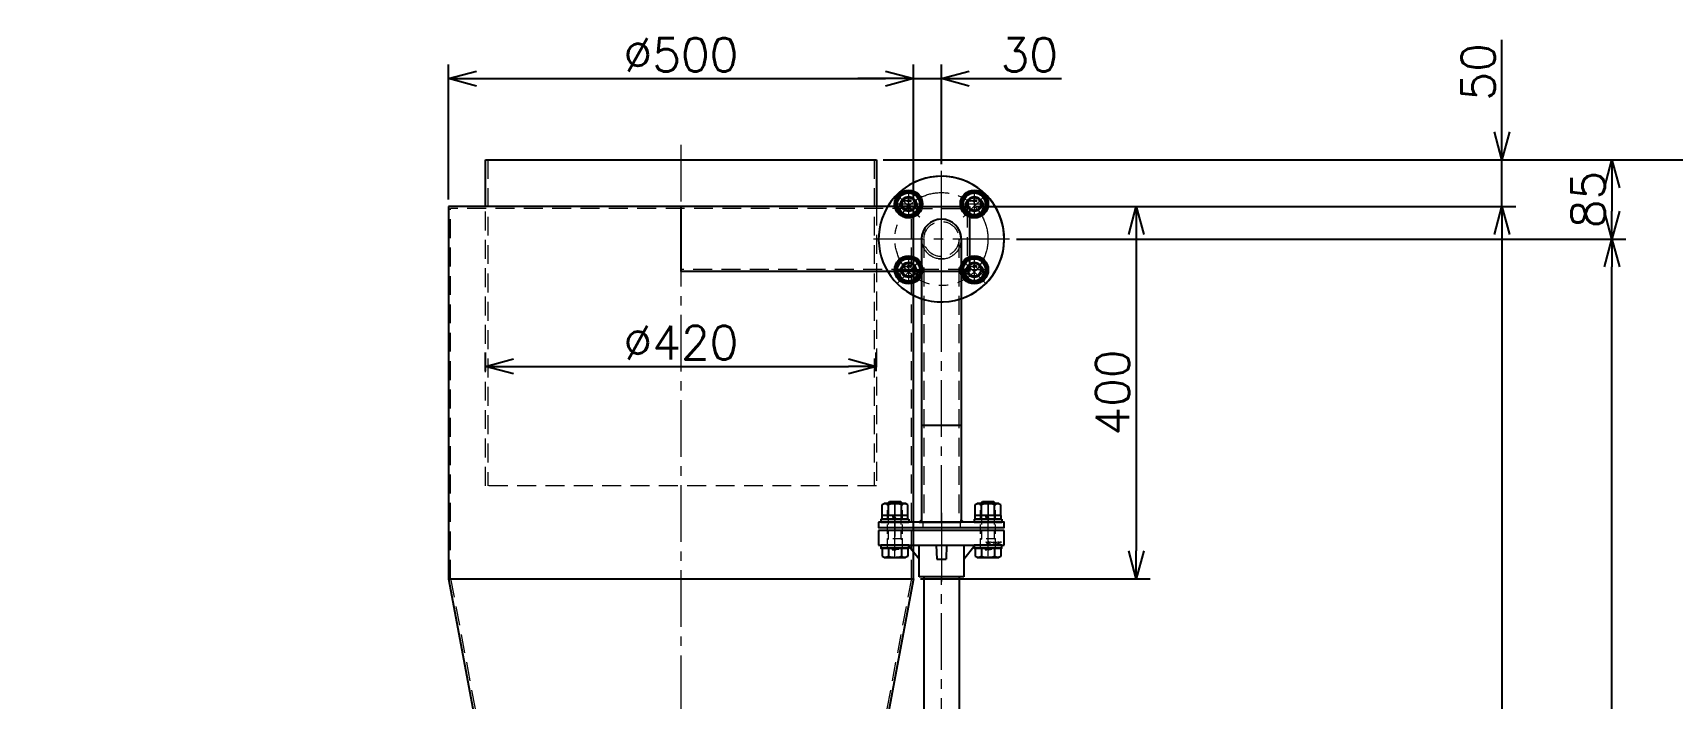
# Model space of a CAD drawing. Header units: millimetres. Extents: x 0 to 49006, y -7876 to 6995.
# Drawn here: x 31043 to 32805, y 4488 to 5203 of the extents above; entities that cross this region are included whole.
import ezdxf
from ezdxf import colors
from ezdxf.entities.mleader import LeaderData, LeaderLine
from ezdxf.enums import TextEntityAlignment as Align
from ezdxf.math import Vec2, Vec3

# ---------------------------------------------------------------- set-up
doc = ezdxf.new("R2010")
doc.units = ezdxf.units.MM
doc.header["$LTSCALE"] = 3.2
doc.header["$PDMODE"] = 99
doc.header["$PDSIZE"] = 1
for name, pattern in [('CENTER2', [28.575, 19.05, -3.175, 3.175, -3.175]), ('HIDDEN', [9.525, 6.35, -3.175]), ('HIDDEN2', [4.7625, 3.175, -1.5875])]:
    doc.linetypes.add(name, pattern=pattern)
for name, color, linetype, lineweight in [('01_外形線', 7, 'Continuous', 25), ('02_細線', 5, 'Continuous', 13), ('03_かくれ線', 6, 'HIDDEN2', 13), ('04_HIDDEN', 2, 'HIDDEN', 13), ('04_中心線', 1, 'CENTER2', 9), ('05_CENTER', 4, 'CENTER2', 13), ('08_DIM', 3, 'Continuous', 13)]:
    doc.layers.add(name, color=color, linetype=linetype, lineweight=lineweight)
doc.layers.add('10_DRAFT', color=8, linetype='Continuous', lineweight=0, plot=False)
doc.styles.add('KSS_TXT', font='txt.shx', dxfattribs={"bigfont": 'extfont2.shx'})
doc.styles.add('KSS_TXT_L', font='txt.shx', dxfattribs={"height": 36, "bigfont": 'extfont2.shx'})
doc.styles.get("Standard").update_dxf_attribs({"font": 'txt.shx', "bigfont": 'extfont2.shx'})
doc.styles.add('寸法用', font='simplex.shx', dxfattribs={"width": 0.8, "bigfont": '@extfont2.shx'})
doc.dimstyles.new('KSS_DIM', dxfattribs={"dimscale": 12, "dimtxt": 3, "dimasz": 2.5, "dimexe": 1.25, "dimexo": 0.625, "dimtad": 1, "dimdsep": 46, "dimtxsty": 'KSS_TXT', "dimblk": 'OPEN30', "dimcen": 0, "dimazin": 2, "dimtfac": 0.75, "dimtmove": 0, "dimatfit": 3, "dimldrblk": 'OPEN30', "dimfxl": 1.25, "dimtolj": 1, "dimarcsym": 0})

# ---------------------------------------------------------------- blocks, each defined once
blk = doc.blocks.new('_Open30')
at = {"color": 0, "linetype": 'ByBlock', "lineweight": -2}
for p, q in [((-1, 0.268), (0, 0)), ((0, 0), (-1, -0.268)), ((0, 0), (-1, 0))]:
    blk.add_line(p, q, dxfattribs=at)
blk = doc.blocks.new('*D1966')
at = {"layer": '08_DIM', "color": 0, "lineweight": -2, "transparency": 16777216}
for p, q in [((32100.4, 4981.5), (32755.5, 4981.5)), ((32740.5, 502.5), (32740.5, 4951.5)), ((32748, 472.5), (32725.5, 472.5))]:
    blk.add_line(p, q, dxfattribs=at)
at = {"layer": 'Defpoints', "color": 0, "transparency": 16777216}
for p in [(32092.9, 4981.5), (32740.5, 4981.5), (32755.5, 472.5)]:
    blk.add_point(p, dxfattribs=at)
at = {"layer": '08_DIM', "color": 0, "lineweight": -2, "transparency": 16777216, "xscale": 30, "yscale": 30, "zscale": 30}
for p, rotation in [((32740.5, 4981.5), 90), ((32740.5, 472.5), 270)]:
    blk.add_blockref('_Open30', p, dxfattribs=dict(at, rotation=rotation))
at = {"layer": '08_DIM', "color": 0, "transparency": 16777216, "insert": (32715, 2727), "char_height": 36, "attachment_point": 5, "rotation": 90, "style": 'KSS_TXT'}
blk.add_mtext('\\A1;4509', dxfattribs=at)
blk = doc.blocks.new('A$C3E2B3201_1_1')
at = {"color": 0}
for p, q in [((-210, 1200), (-210, 1250)), ((-210, 1250), (210, 1250)), ((210, 1250), (210, 1200)), ((250, 1200), (-250, 1200)), ((-250, 1200), (-250, 800)), ((0, 1200), (0, 1130)), ((250, 1200), (310, 1200)), ((250, 800), (250, 1200)), ((310, 1200), (310, 1130)), ((310, 1130), (0, 1130)), ((-250, 800), (250, 800)), ((-250, 800), (-100, 6)), ((250, 800), (100, 6))]:
    blk.add_line(p, q, dxfattribs=at)
blk.add_lwpolyline([(150, 0), (-150, 0), (-150, 6), (150, 6)], close=True, dxfattribs=at)
for centre in [(315.4, 1200.4), (315.4, 1129.6)]:
    blk.add_circle(centre, 9.5, dxfattribs=at)
for centre, radius, start, end in [((280, 1165), 67.5, 243.6122, 148.7671), ((244.6, 1200.4), 9.5, 357.8564, 182.1436), ((244.6, 1129.6), 9.5, 304.3134, 2.1436)]:
    blk.add_arc(centre, radius, start, end, dxfattribs=at)
at = {"layer": '04_HIDDEN'}
for p, q in [((-207.7, 1250), (-207.7, 900)), ((207.7, 1250), (207.7, 900)), ((-210, 900), (-210, 1200)), ((210, 1200), (210, 900)), ((247.7, 1197.7), (-247.7, 1197.7)), ((-247.7, 800.2), (-247.7, 1197.7)), ((247.7, 800.2), (247.7, 1197.7)), ((250, 1197.7), (307.7, 1197.7)), ((307.7, 1197.7), (307.7, 1132.3)), ((307.7, 1132.3), (0, 1132.3)), ((240, 1130), (240, 1132.3)), ((250, 1130), (240, 1130)), ((210, 900), (-210, 900)), ((-247.7, 800.2), (-97.7, 6.4)), ((247.7, 800.2), (97.7, 6.4)), ((-100, 6), (-97.7, 6.4)), ((-100, 0), (-100, 6)), ((100, 6), (97.7, 6.4)), ((100, 0), (100, 6))]:
    blk.add_line(p, q, dxfattribs=at)
for radius in [21.4, 18.9]:
    blk.add_circle((280, 1165), radius, dxfattribs=at)
for centre, radius, start, end in [((280, 1165), 67.5, 148.7671, 243.6122), ((244.6, 1200.4), 9.5, 182.1436, 357.8564), ((244.6, 1129.6), 9.5, 2.1436, 304.3134)]:
    blk.add_arc(centre, radius, start, end, dxfattribs=at)
at = {"layer": '05_CENTER'}
for p, q in [((0, 1266.4), (0, -10.4)), ((280, 1091.9), (280, 1238.1)), ((256.6, 1188.4), (232.7, 1212.3)), ((303.4, 1188.4), (327.3, 1212.3)), ((353.1, 1165), (206.9, 1165)), ((256.6, 1141.6), (232.7, 1117.7)), ((303.4, 1141.6), (327.3, 1117.7)), ((-130, -7.8), (-130, 13.6)), ((130, -7.8), (130, 13.6))]:
    blk.add_line(p, q, dxfattribs=at)
blk.add_circle((280, 1165), 50, dxfattribs=at)
blk = doc.blocks.new('A$C1A3C2C0C_1_1_2_1')
at = {"color": 0}
for p, q in [((-11, 1.5), (11, 1.5)), ((-11, 1.5), (-11, 0)), ((-9.8, 11), (9.8, 11)), ((-9.8, 4), (-9.8, 11)), ((9.8, 4), (-9.8, 4)), ((-9.3, 4), (-9.3, 1.5)), ((-4.9, 4), (-4.9, 11)), ((0, 1.5), (-2.5, 4)), ((0, 4), (2.5, 1.5)), ((4.9, 4), (4.9, 11)), ((9.2, 1.5), (9.2, 4)), ((9.8, 4), (9.8, 11)), ((11, 0), (11, 1.5)), ((-11, 0), (11, 0))]:
    blk.add_line(p, q, dxfattribs=at)
at = {"color": 0, "linetype": 'CENTER2'}
blk.add_line((0, -34), (0, 14), dxfattribs=at)
at = {"color": 0, "linetype": 'HIDDEN'}
for p, q in [((-5, -31), (-5, 0)), ((-4.2, -31), (-4.2, 0)), ((4.2, -31), (4.2, 0)), ((5, -31), (5, 0)), ((-5, -31), (5, -31))]:
    blk.add_line(p, q, dxfattribs=at)
at = {"layer": '10_DRAFT', "style": 'KSS_TXT_L'}
blk.add_text('BT-M10x35L,SW,PW', height=0.3, dxfattribs=at).set_placement((5.1, 10.7))
blk = doc.blocks.new('A$C21D00FB0_1_1')
at = {"color": 3}
blk.add_lwpolyline([(-150, 3), (150, 3), (150, 0), (-150, 0)], close=True, dxfattribs=at)
at = {"layer": '05_CENTER'}
for p, q in [((-130, -4.8), (-130, 16.6)), ((130, -4.8), (130, 16.6))]:
    blk.add_line(p, q, dxfattribs=at)
for name, p in [('A$C3E2B3201_1_1', (0, 3)), ('A$C1A3C2C0C_1_1_2_1', (-130, 9)), ('A$C1A3C2C0C_1_1_2_1', (130, 9))]:
    blk.add_blockref(name, p)
blk = doc.blocks.new('*D2017')
at = {"layer": '08_DIM', "color": 0, "lineweight": -2, "transparency": 16777216}
for p, q in [((31957.2, 5066.5), (32874.8, 5066.5)), ((32859.8, 502.5), (32859.8, 5036.5)), ((32867.3, 472.5), (32844.8, 472.5))]:
    blk.add_line(p, q, dxfattribs=at)
at = {"layer": 'Defpoints', "color": 0, "transparency": 16777216}
for p in [(31949.7, 5066.5), (32859.8, 5066.5), (32874.8, 472.5)]:
    blk.add_point(p, dxfattribs=at)
at = {"layer": '08_DIM', "color": 0, "lineweight": -2, "transparency": 16777216, "xscale": 30, "yscale": 30, "zscale": 30}
for p, rotation in [((32859.8, 5066.5), 90), ((32859.8, 472.5), 270)]:
    blk.add_blockref('_Open30', p, dxfattribs=dict(at, rotation=rotation))
at = {"layer": '08_DIM', "color": 0, "transparency": 16777216, "insert": (32834.3, 2769.5), "char_height": 36, "attachment_point": 5, "rotation": 90, "style": 'KSS_TXT'}
blk.add_mtext('\\A1;4594', dxfattribs=at)
blk = doc.blocks.new('*D2018')
at = {"layer": '08_DIM', "color": 0, "lineweight": -2, "transparency": 16777216}
for p, q in [((31957.2, 5066.5), (32755.5, 5066.5)), ((32740.5, 5036.5), (32740.5, 5011.5)), ((32100.4, 4981.5), (32755.5, 4981.5))]:
    blk.add_line(p, q, dxfattribs=at)
at = {"layer": 'Defpoints', "color": 0, "transparency": 16777216}
for p in [(31949.7, 5066.5), (32092.9, 4981.5), (32740.5, 4981.5)]:
    blk.add_point(p, dxfattribs=at)
at = {"layer": '08_DIM', "color": 0, "lineweight": -2, "transparency": 16777216, "xscale": 30, "yscale": 30, "zscale": 30}
for p, rotation in [((32740.5, 5066.5), 90), ((32740.5, 4981.5), 270)]:
    blk.add_blockref('_Open30', p, dxfattribs=dict(at, rotation=rotation))
at = {"layer": '08_DIM', "color": 0, "transparency": 16777216, "insert": (32715, 5024), "char_height": 36, "attachment_point": 5, "rotation": 90, "style": 'KSS_TXT'}
blk.add_mtext('\\A1;85', dxfattribs=at)
blk = doc.blocks.new('*D2020')
at = {"layer": '08_DIM', "color": 0, "lineweight": -2, "transparency": 16777216}
for p, q in [((31489.7, 5024), (31489.7, 5168.9)), ((31989.7, 5024), (31989.7, 5168.9)), ((31519.7, 5153.9), (31959.7, 5153.9))]:
    blk.add_line(p, q, dxfattribs=at)
at = {"layer": 'Defpoints', "color": 0, "transparency": 16777216}
for p in [(31989.7, 5153.9), (31489.7, 5016.5), (31989.7, 5016.5)]:
    blk.add_point(p, dxfattribs=at)
at = {"layer": '08_DIM', "color": 0, "lineweight": -2, "transparency": 16777216, "xscale": 30, "yscale": 30, "zscale": 30, "rotation": 180}
blk.add_blockref('_Open30', (31489.7, 5153.9), dxfattribs=at)
at = {"layer": '08_DIM', "color": 0, "lineweight": -2, "transparency": 16777216, "xscale": 30, "yscale": 30, "zscale": 30}
blk.add_blockref('_Open30', (31989.7, 5153.9), dxfattribs=at)
at = {"layer": '08_DIM', "color": 0, "transparency": 16777216, "insert": (31739.7, 5179.4), "char_height": 36, "attachment_point": 5, "style": 'KSS_TXT'}
blk.add_mtext('\\A1;%%C500', dxfattribs=at)
blk = doc.blocks.new('*D2021')
at = {"layer": '08_DIM', "color": 0, "lineweight": -2, "transparency": 16777216}
for p, q in [((32057.2, 5016.5), (32637.3, 5016.5)), ((32622.3, 4986.5), (32622.3, 3843.5)), ((31897.2, 3813.5), (32637.3, 3813.5))]:
    blk.add_line(p, q, dxfattribs=at)
at = {"layer": 'Defpoints', "color": 0, "transparency": 16777216}
for p in [(32049.7, 5016.5), (31889.7, 3813.5), (32622.3, 3813.5)]:
    blk.add_point(p, dxfattribs=at)
at = {"layer": '08_DIM', "color": 0, "lineweight": -2, "transparency": 16777216, "xscale": 30, "yscale": 30, "zscale": 30}
for p, rotation in [((32622.3, 5016.5), 90), ((32622.3, 3813.5), 270)]:
    blk.add_blockref('_Open30', p, dxfattribs=dict(at, rotation=rotation))
at = {"layer": '08_DIM', "color": 0, "transparency": 16777216, "insert": (32596.8, 4415), "char_height": 36, "attachment_point": 5, "rotation": 90, "style": 'KSS_TXT'}
blk.add_mtext('\\A1;1203', dxfattribs=at)
blk = doc.blocks.new('*D2022')
at = {"layer": '08_DIM', "color": 0, "lineweight": -2, "transparency": 16777216}
for p, q in [((31989.7, 5024), (31989.7, 5168.9)), ((32019.7, 5062.1), (32019.7, 5168.9)), ((31959.7, 5153.9), (31929.7, 5153.9)), ((31989.7, 5153.9), (32019.7, 5153.9)), ((32049.7, 5153.9), (32148.7, 5153.9))]:
    blk.add_line(p, q, dxfattribs=at)
at = {"layer": 'Defpoints', "color": 0, "transparency": 16777216}
for p in [(32019.7, 5153.9), (32019.7, 5054.6), (31989.7, 5016.5)]:
    blk.add_point(p, dxfattribs=at)
at = {"layer": '08_DIM', "color": 0, "lineweight": -2, "transparency": 16777216, "xscale": 30, "yscale": 30, "zscale": 30}
blk.add_blockref('_Open30', (31989.7, 5153.9), dxfattribs=at)
at = {"layer": '08_DIM', "color": 0, "lineweight": -2, "transparency": 16777216, "xscale": 30, "yscale": 30, "zscale": 30, "rotation": 180}
blk.add_blockref('_Open30', (32019.7, 5153.9), dxfattribs=at)
at = {"layer": '08_DIM', "color": 0, "transparency": 16777216, "insert": (32114.2, 5179.4), "char_height": 36, "attachment_point": 5, "style": 'KSS_TXT'}
blk.add_mtext('\\A1;30', dxfattribs=at)
blk = doc.blocks.new('*D2023')
at = {"layer": '08_DIM', "color": 0, "lineweight": -2, "transparency": 16777216}
for p, q in [((32622.3, 5096.5), (32622.3, 5195.5)), ((31957.2, 5066.5), (32637.3, 5066.5)), ((32622.3, 5016.5), (32622.3, 5066.5)), ((32057.2, 5016.5), (32637.3, 5016.5)), ((32622.3, 4986.5), (32622.3, 4956.5))]:
    blk.add_line(p, q, dxfattribs=at)
at = {"layer": 'Defpoints', "color": 0, "transparency": 16777216}
for p in [(31949.7, 5066.5), (32622.3, 5066.5), (32049.7, 5016.5)]:
    blk.add_point(p, dxfattribs=at)
at = {"layer": '08_DIM', "color": 0, "lineweight": -2, "transparency": 16777216, "xscale": 30, "yscale": 30, "zscale": 30}
for p, rotation in [((32622.3, 5066.5), 270), ((32622.3, 5016.5), 90)]:
    blk.add_blockref('_Open30', p, dxfattribs=dict(at, rotation=rotation))
at = {"layer": '08_DIM', "color": 0, "transparency": 16777216, "insert": (32596.8, 5161), "char_height": 36, "attachment_point": 5, "rotation": 90, "style": 'KSS_TXT'}
blk.add_mtext('\\A1;50', dxfattribs=at)
blk = doc.blocks.new('*D2024')
at = {"layer": '08_DIM', "color": 0, "lineweight": -2, "transparency": 16777216}
for p, q in [((32057.2, 5016.5), (32244.2, 5016.5)), ((32229.2, 4986.5), (32229.2, 4646.5)), ((31997.2, 4616.5), (32244.2, 4616.5))]:
    blk.add_line(p, q, dxfattribs=at)
at = {"layer": 'Defpoints', "color": 0, "transparency": 16777216}
for p in [(32049.7, 5016.5), (31989.7, 4616.5), (32229.2, 4616.5)]:
    blk.add_point(p, dxfattribs=at)
at = {"layer": '08_DIM', "color": 0, "lineweight": -2, "transparency": 16777216, "xscale": 30, "yscale": 30, "zscale": 30}
for p, rotation in [((32229.2, 5016.5), 90), ((32229.2, 4616.5), 270)]:
    blk.add_blockref('_Open30', p, dxfattribs=dict(at, rotation=rotation))
at = {"layer": '08_DIM', "color": 0, "transparency": 16777216, "insert": (32203.7, 4816.5), "char_height": 36, "attachment_point": 5, "rotation": 90, "style": 'KSS_TXT'}
blk.add_mtext('\\A1;400', dxfattribs=at)
blk = doc.blocks.new('*D2025')
at = {"layer": '08_DIM', "color": 0, "lineweight": -2, "transparency": 16777216}
for p, q in [((31529.7, 4839.7), (31529.7, 4859.7)), ((31949.7, 4839.7), (31949.7, 4859.7)), ((31559.7, 4844.7), (31919.7, 4844.7))]:
    blk.add_line(p, q, dxfattribs=at)
at = {"layer": 'Defpoints', "color": 0, "transparency": 16777216}
for p in [(31529.7, 4832.2), (31949.7, 4844.7), (31949.7, 4832.2)]:
    blk.add_point(p, dxfattribs=at)
at = {"layer": '08_DIM', "color": 0, "lineweight": -2, "transparency": 16777216, "xscale": 30, "yscale": 30, "zscale": 30, "rotation": 180}
blk.add_blockref('_Open30', (31529.7, 4844.7), dxfattribs=at)
at = {"layer": '08_DIM', "color": 0, "lineweight": -2, "transparency": 16777216, "xscale": 30, "yscale": 30, "zscale": 30}
blk.add_blockref('_Open30', (31949.7, 4844.7), dxfattribs=at)
at = {"layer": '08_DIM', "color": 0, "transparency": 16777216, "insert": (31739.7, 4870.2), "char_height": 36, "attachment_point": 5, "style": 'KSS_TXT'}
blk.add_mtext('\\A1;%%C420', dxfattribs=at)
blk = doc.blocks.new('AM_BALLOON1')
at = {"transparency": 16777216}
blk.add_circle((0, 0), 5, dxfattribs=at)
blk.add_attdef('B_NUMBER', text='', height=3, dxfattribs=at).set_placement((0, 0), align=Align.MIDDLE_CENTER)
blk = doc.blocks.new('_OPEN')
at = {"color": 0, "linetype": 'ByBlock'}
for p, q in [((-1, 0.167), (0, 0)), ((0, 0), (-1, -0.167)), ((0, 0), (-1, 0))]:
    blk.add_line(p, q, dxfattribs=at)

msp = doc.modelspace()

# ---------------------------------------------------------------- linework, layer by layer
at = {"color": 0}
for p, q in [((31998.372, 4981.453), (31998.372, 4677.453)), ((32041.072, 4981.453), (32041.072, 4677.453))]:
    msp.add_line(p, q, dxfattribs=at)
for p, q in [((31998.372, 4781.453), (32041.072, 4781.453)), ((31998.372, 4677.453), (32041.072, 4677.453))]:
    msp.add_line(p, q)
msp.add_lwpolyline([(31952.222, 4677.453), (31952.222, 4671.453), (32087.222, 4671.453), (32087.222, 4677.453)], close=True, dxfattribs=at)
at = {"color": 3}
for points in [[(31998.372, 4677.453), (31998.386, 4679.952), (31998.386, 4679.952), (31995.872, 4677.453)], [(32041.072, 4677.453), (32041.09, 4679.953), (32041.09, 4679.953), (32043.572, 4677.453)]]:
    msp.add_lwpolyline(points, close=True, dxfattribs=at)
for points in [[(31984.722, 4652.453), (31954.722, 4652.453), (31954.722, 4649.453), (31984.722, 4649.453)], [(32084.781, 4652.453), (32054.781, 4652.453), (32054.781, 4649.453), (32084.781, 4649.453)]]:
    msp.add_lwpolyline(points, close=True)
at = {"color": 0}
for radius, start, end in [(67.5, 288.439088, 251.560912), (21.35, 0, 180)]:
    msp.add_arc((32019.722, 4981.453), radius, start, end, dxfattribs=at)
at = {"layer": '01_外形線'}
for points in [[(31984.967, 5005.121, 46.64522826), (31983.767, 5005.121)], [(32055.678, 5005.121, 46.64522826), (32054.478, 5005.121)], [(31984.967, 4934.41, 46.64522826), (31983.767, 4934.41)], [(32055.678, 4934.41, 46.64522826), (32054.478, 4934.41)], [(31962.794, 4696.092, 0.26794907), (31955.866, 4696.092)], [(31976.65, 4696.092, 0.19636667), (31962.794, 4696.092)], [(31983.579, 4696.092, 0.26794907), (31976.65, 4696.092)], [(32062.853, 4696.092, 0.26794907), (32055.924, 4696.092)], [(32076.709, 4696.092, 0.19636667), (32062.853, 4696.092)], [(32083.637, 4696.092, 0.26794907), (32076.709, 4696.092)], [(31955.866, 4640.813, 0.26794907), (31962.794, 4640.813)], [(31962.794, 4640.813, 0.19636666), (31976.65, 4640.813)], [(31976.65, 4640.813, 0.26794907), (31983.579, 4640.813)], [(32055.924, 4640.813, 0.26794907), (32062.853, 4640.813)], [(32062.853, 4640.813, 0.19636666), (32076.709, 4640.813)], [(32076.709, 4640.813, 0.26794907), (32083.637, 4640.813)]]:
    msp.add_lwpolyline(points, format="xyb", dxfattribs=at)
for points in [[(31977.439, 5031.108), (31970.511, 5019.108)], [(31991.295, 5031.108), (31977.439, 5031.108)], [(31998.223, 5019.108), (31991.295, 5031.108)], [(32048.149, 5031.108), (32041.221, 5019.108)], [(32062.006, 5031.108), (32048.149, 5031.108)], [(32068.934, 5019.108), (32062.006, 5031.108)], [(31970.511, 5019.108), (31977.439, 5007.108)], [(31977.439, 5007.108), (31991.295, 5007.108)], [(31983.767, 5007.108), (31983.767, 5005.121)], [(31984.967, 5007.108), (31984.967, 5005.121)], [(31991.295, 5007.108), (31998.223, 5019.108)], [(32041.221, 5019.108), (32048.149, 5007.108)], [(32048.149, 5007.108), (32062.006, 5007.108)], [(32054.478, 5007.108), (32054.478, 5005.121)], [(32055.678, 5007.108), (32055.678, 5005.121)], [(32062.006, 5007.108), (32068.934, 5019.108)], [(31977.439, 4960.397), (31970.511, 4948.397)], [(31991.295, 4960.397), (31977.439, 4960.397)], [(31998.223, 4948.397), (31991.295, 4960.397)], [(32048.149, 4960.397), (32041.221, 4948.397)], [(32062.006, 4960.397), (32048.149, 4960.397)], [(32068.934, 4948.397), (32062.006, 4960.397)], [(31970.511, 4948.397), (31977.439, 4936.397)], [(31977.439, 4936.397), (31991.295, 4936.397)], [(31983.767, 4936.397), (31983.767, 4934.41)], [(31984.967, 4936.397), (31984.967, 4934.41)], [(31991.295, 4936.397), (31998.223, 4948.397)], [(32041.221, 4948.397), (32048.149, 4936.397)], [(32048.149, 4936.397), (32062.006, 4936.397)], [(32054.478, 4936.397), (32054.478, 4934.41)], [(32055.678, 4936.397), (32055.678, 4934.41)], [(32062.006, 4936.397), (32068.934, 4948.397)], [(31955.866, 4696.092), (31958.222, 4697.453)], [(31955.866, 4684.453), (31955.866, 4696.092)], [(31981.222, 4697.453), (31958.222, 4697.453)], [(31961.722, 4697.453), (31963.722, 4699.453)], [(31961.722, 4697.453), (31977.722, 4697.453)], [(31962.794, 4684.453), (31962.794, 4696.092)], [(31963.722, 4699.453), (31975.722, 4699.453)], [(31977.722, 4697.453), (31975.722, 4699.453)], [(31976.65, 4684.453), (31976.65, 4696.092)], [(31983.579, 4696.092), (31981.222, 4697.453)], [(31983.579, 4684.453), (31983.579, 4696.092)], [(32055.924, 4696.092), (32058.281, 4697.453)], [(32055.924, 4684.453), (32055.924, 4696.092)], [(32081.281, 4697.453), (32058.281, 4697.453)], [(32061.781, 4697.453), (32063.781, 4699.453)], [(32061.781, 4697.453), (32077.781, 4697.453)], [(32062.853, 4684.453), (32062.853, 4696.092)], [(32063.781, 4699.453), (32075.781, 4699.453)], [(32077.781, 4697.453), (32075.781, 4699.453)], [(32076.709, 4684.453), (32076.709, 4696.092)], [(32083.637, 4696.092), (32081.281, 4697.453)], [(32083.637, 4684.453), (32083.637, 4696.092)], [(31954.722, 4680.453), (31984.722, 4680.453)], [(31954.722, 4680.453), (31954.722, 4677.453)], [(31954.722, 4677.453), (31984.722, 4677.453)], [(31967.466, 4684.453), (31955.722, 4684.453)], [(31955.722, 4684.453), (31955.722, 4680.453)], [(31968.922, 4680.453), (31955.722, 4680.453)], [(31983.579, 4684.453), (31955.866, 4684.453)], [(31968.922, 4680.453), (31967.466, 4684.453)], [(31983.722, 4684.453), (31969.066, 4684.453)], [(31970.522, 4680.453), (31969.066, 4684.453)], [(31983.722, 4680.453), (31970.522, 4680.453)], [(31983.722, 4680.453), (31983.722, 4684.453)], [(31984.722, 4680.453), (31984.722, 4677.453)], [(32054.781, 4680.453), (32084.781, 4680.453)], [(32054.781, 4680.453), (32054.781, 4677.453)], [(32054.781, 4677.453), (32084.781, 4677.453)], [(32067.525, 4684.453), (32055.781, 4684.453)], [(32055.781, 4684.453), (32055.781, 4680.453)], [(32068.981, 4680.453), (32055.781, 4680.453)], [(32083.637, 4684.453), (32055.924, 4684.453)], [(32068.981, 4680.453), (32067.525, 4684.453)], [(32083.781, 4684.453), (32069.125, 4684.453)], [(32070.581, 4680.453), (32069.125, 4684.453)], [(32083.781, 4680.453), (32070.581, 4680.453)], [(32083.781, 4680.453), (32083.781, 4684.453)], [(32084.781, 4680.453), (32084.781, 4677.453)], [(32087.222, 4668.453), (31952.222, 4668.453)], [(31952.222, 4668.453), (31952.222, 4652.453)], [(32087.222, 4652.453), (32087.222, 4668.453)], [(31952.222, 4652.453), (32087.222, 4652.453)], [(31955.866, 4649.453), (31955.866, 4640.813)], [(31983.579, 4649.453), (31955.866, 4649.453)], [(31955.866, 4640.813), (31958.222, 4639.453)], [(31958.222, 4639.453), (31981.222, 4639.453)], [(31962.794, 4649.453), (31962.794, 4640.813)], [(31976.65, 4649.453), (31976.65, 4640.813)], [(31983.579, 4640.813), (31981.222, 4639.453)], [(31983.579, 4649.453), (31983.579, 4640.813)], [(31995.722, 4637.453), (31983.722, 4652.453)], [(31995.722, 4618.453), (31995.722, 4652.453)], [(32014.222, 4652.453), (32014.722, 4637.453)], [(32014.722, 4637.453), (32024.722, 4637.453)], [(32025.222, 4652.453), (32024.722, 4637.453)], [(32043.722, 4652.453), (32043.722, 4618.453)], [(32043.722, 4637.453), (32055.722, 4652.453)], [(32055.924, 4649.453), (32055.924, 4640.813)], [(32083.637, 4649.453), (32055.924, 4649.453)], [(32055.924, 4640.813), (32058.281, 4639.453)], [(32058.281, 4639.453), (32081.281, 4639.453)], [(32062.853, 4649.453), (32062.853, 4640.813)], [(32076.709, 4649.453), (32076.709, 4640.813)], [(32083.637, 4640.813), (32081.281, 4639.453)], [(32083.637, 4649.453), (32083.637, 4640.813)], [(32043.722, 4618.453), (31995.722, 4618.453)], [(32000.722, 4618.453), (32000.722, 3988.865)], [(32038.722, 4618.453), (32038.722, 3945.869)]]:
    msp.add_lwpolyline(points, dxfattribs=at)
for centre, radius in [((31984.367, 5019.108), 15), ((31984.367, 5019.108), 12), ((31984.367, 5019.108), 8), ((31984.367, 5019.108), 6.918), ((32055.078, 5019.108), 15), ((32055.078, 5019.108), 12), ((32055.078, 5019.108), 8), ((32055.078, 5019.108), 6.918), ((31984.367, 4948.397), 15), ((31984.367, 4948.397), 12), ((31984.367, 4948.397), 8), ((31984.367, 4948.397), 6.918), ((32055.078, 4948.397), 15), ((32055.078, 4948.397), 12), ((32055.078, 4948.397), 8), ((32055.078, 4948.397), 6.918)]:
    msp.add_circle(centre, radius, dxfattribs=at)
at = {"layer": '02_細線'}
for points in [[(31962.922, 4697.453), (31962.922, 4698.653)], [(31976.522, 4697.453), (31976.522, 4698.653)], [(32062.981, 4697.453), (32062.981, 4698.653)], [(32076.581, 4697.453), (32076.581, 4698.653)]]:
    msp.add_lwpolyline(points, dxfattribs=at)
at = {"layer": '03_かくれ線'}
for points in [[(31961.722, 4649.453), (31961.722, 4697.453)], [(31962.922, 4659.453), (31962.922, 4697.453)], [(31976.522, 4659.453), (31976.522, 4697.453)], [(31977.722, 4649.453), (31977.722, 4697.453)], [(32061.781, 4649.453), (32061.781, 4697.453)], [(32062.981, 4659.453), (32062.981, 4697.453)], [(32076.581, 4659.453), (32076.581, 4697.453)], [(32077.781, 4649.453), (32077.781, 4697.453)], [(31977.722, 4659.453), (31961.722, 4659.453)], [(31962.922, 4659.453), (31961.722, 4658.253)], [(31976.522, 4659.453), (31977.722, 4658.253)], [(32077.781, 4659.453), (32061.781, 4659.453)], [(32062.981, 4659.453), (32061.781, 4658.253)], [(32076.581, 4659.453), (32077.781, 4658.253)]]:
    msp.add_lwpolyline(points, dxfattribs=at)
at = {"layer": '04_HIDDEN'}
for p, q in [((32000.872, 4981.453), (32000.872, 4677.453)), ((32038.572, 4981.453), (32038.572, 4677.453)), ((31999.722, 4677.453), (31999.722, 4671.453)), ((32039.722, 4677.453), (32039.722, 4671.453))]:
    msp.add_line(p, q, dxfattribs=at)
for centre, radius in [((31984.367, 5016.808), 9.5), ((32055.078, 5016.808), 9.5), ((32019.722, 4981.453), 18.85), ((31984.367, 4946.097), 9.5), ((32055.078, 4946.097), 9.5)]:
    msp.add_circle(centre, radius, dxfattribs=at)
for radius, start, end in [(21.35, 180, 0), (67.5, 251.560912, 290.458551)]:
    msp.add_arc((32019.722, 4981.453), radius, start, end, dxfattribs=at)
at = {"layer": '04_中心線'}
for points in [[(31984.367, 5034.108), (31984.367, 5004.108)], [(32055.078, 5034.108), (32055.078, 5004.108)], [(31999.367, 5019.108), (31969.367, 5019.108)], [(32070.078, 5019.108), (32040.078, 5019.108)], [(31984.367, 4963.397), (31984.367, 4933.397)], [(32055.078, 4963.397), (32055.078, 4933.397)], [(31999.367, 4948.397), (31969.367, 4948.397)], [(32070.078, 4948.397), (32040.078, 4948.397)], [(31969.722, 4639.453), (31969.722, 4699.453)], [(31969.722, 4697.453), (31969.722, 4684.453)], [(32069.781, 4639.453), (32069.781, 4699.453)], [(32069.781, 4697.453), (32069.781, 4684.453)], [(31969.722, 4684.453), (31969.722, 4680.453)], [(31969.722, 4680.453), (31969.722, 4677.453)], [(32019.722, 4673.453), (32019.722, 4613.453)], [(32069.781, 4684.453), (32069.781, 4680.453)], [(32069.781, 4680.453), (32069.781, 4677.453)], [(32019.722, 3969.989), (32019.722, 4618.453)]]:
    msp.add_lwpolyline(points, dxfattribs=at)
at = {"layer": '05_CENTER'}
for p, q in [((32019.722, 4677.453), (32019.722, 5054.593)), ((31996.292, 5004.882), (31972.441, 5028.733)), ((32043.152, 5004.882), (32067.003, 5028.733)), ((32092.862, 4981.453), (31946.582, 4981.453)), ((31996.292, 4958.023), (31972.441, 4934.172)), ((32043.152, 4958.023), (32067.003, 4934.172)), ((31969.722, 4687.402), (31969.722, 4661.871)), ((32019.722, 4687.402), (32019.722, 4661.871)), ((32069.722, 4687.402), (32069.722, 4661.871))]:
    msp.add_line(p, q, dxfattribs=at)
msp.add_circle((32019.722, 4981.453), 50, dxfattribs=at)

# ---------------------------------------------------------------- block references
msp.add_blockref('A$C21D00FB0_1_1', (31739.722, 3813.453))

# ---------------------------------------------------------------- texts
at = {"layer": '03_かくれ線', "style": '寸法用', "width": 0.8}
for p in [(31980.165, 5021.833), (32050.876, 5021.833), (31980.165, 4951.122), (32050.876, 4951.122)]:
    msp.add_text('M16×50', height=1.5, dxfattribs=at).set_placement(p)
at = {"layer": '03_かくれ線'}
msp.add_text('JIS10K-30A', height=2, rotation=180, dxfattribs=at).set_placement((32084.013, 4656.251))
at = {"layer": '03_かくれ線', "style": '寸法用', "width": 0.8}
for p in [(31973.635, 4648.953), (32073.694, 4648.953)]:
    msp.add_text('M16×50', height=1.5, rotation=180, dxfattribs=at).set_placement(p)

# ---------------------------------------------------------------- dimensions: what is measured, and where the dimension line sits
at = {"layer": '08_DIM', "color": 1}
dim = msp.add_linear_dim(base=(31989.722, 5153.922), p1=(31489.722, 5016.453), p2=(31989.722, 5016.453), text='%%C<>', dimstyle='KSS_DIM', dxfattribs=at)
dim.commit()
dim.dimension.update_dxf_attribs({"geometry": '*D2020', "text_midpoint": (31739.722, 5179.422)})
dim = msp.add_linear_dim(base=(32019.722, 5153.922), p1=(31989.722, 5016.453), p2=(32019.722, 5054.593), dimstyle='KSS_DIM', dxfattribs=at)
dim.commit()
dim.dimension.update_dxf_attribs({"geometry": '*D2022', "text_midpoint": (32114.222, 5179.422)})
for base, p1, p2, picture, middle in [((32622.316, 5066.453), (32049.722, 5016.453), (31949.722, 5066.453), '*D2023', (32596.816, 5160.953)), ((32740.461, 4981.453), (31949.722, 5066.453), (32092.862, 4981.453), '*D2018', (32714.961, 5023.953)), ((32229.211, 4616.453), (32049.722, 5016.453), (31989.722, 4616.453), '*D2024', (32203.711, 4816.453))]:
    dim = msp.add_linear_dim(base=base, p1=p1, p2=p2, angle=90, dimstyle='KSS_DIM', dxfattribs=at)
    dim.commit()
    dim.dimension.update_dxf_attribs({"geometry": picture, "text_midpoint": middle})
for base, p1, p2, override, picture, middle in [((32859.793, 5066.453), (32874.793, 472.453), (31949.722, 5066.453), {"dimscale": 12}, '*D2017', (32834.293, 2769.453)), ((32622.316, 3813.453), (32049.722, 5016.453), (31889.722, 3813.453), {"dimscale": 12, "dimarcsym": 1}, '*D2021', (32596.816, 4414.953)), ((32740.461, 4981.453), (32755.461, 472.453), (32092.862, 4981.453), {"dimscale": 12}, '*D1966', (32714.961, 2726.953))]:
    dim = msp.add_linear_dim(base=base, p1=p1, p2=p2, angle=90, dimstyle='KSS_DIM', override=override, dxfattribs=at)
    dim.commit()
    dim.dimension.update_dxf_attribs({"geometry": picture, "text_midpoint": middle})
dim = msp.add_linear_dim(base=(31949.722, 4844.684), p1=(31529.722, 4832.169), p2=(31949.722, 4832.169), text='%%C<>', dimstyle='KSS_DIM', override={"dimscale": 12}, dxfattribs=at)
dim.commit()
dim.dimension.update_dxf_attribs({"geometry": '*D2025', "text_midpoint": (31739.722, 4870.184)})

# ---------------------------------------------------------------- leaders
at = {"layer": '08_DIM'}
ml = msp.add_multileader_block('Standard', dxfattribs=at)
ml.set_content('AM_BALLOON1', color=256, scale=10)
ml.set_attribute('B_NUMBER', 'H', width=0)
ml.set_leader_properties(color=256, linetype='ByLayer', lineweight=-1)
ml.set_arrow_properties(name='OPEN')
ml.build(insert=Vec2(0, 0))
ml.multileader.update_dxf_attribs({"leader_type": 0, "has_dogleg": 0, "text_right_attachment_type": 6, "dogleg_length": 0, "arrow_head_size": 20, "scale": 10, "block_connection_type": 1})
ctx = ml.context
ctx.base_point, ctx.scale, ctx.char_height, ctx.arrow_head_size, ctx.landing_gap_size, ctx.plane_origin = Vec3(34758.24, 4676.115), 10, 40, 20, 20, Vec3(34837.832, 4676.156)
ctx.right_attachment, ctx.attachment_type = 6, 1
notes = []
notes.append((ctx, [(0, (0, 0, 0), (0, 0), (1, 0), 1, [])]))
ctx.block.insert = Vec3(34758.24, 4676.115)
ml = msp.add_multileader_block('Standard', dxfattribs=at)
ml.set_content('AM_BALLOON1', color=256, scale=10)
ml.set_attribute('B_NUMBER', 'G', width=0)
ml.set_leader_properties(color=256, linetype='ByLayer', lineweight=-1)
ml.set_arrow_properties(name='OPEN')
ml.build(insert=Vec2(0, 0))
ml.multileader.update_dxf_attribs({"leader_type": 0, "has_dogleg": 0, "text_right_attachment_type": 6, "dogleg_length": 0, "arrow_head_size": 20, "scale": 10, "block_connection_type": 1})
ctx = ml.context
ctx.base_point, ctx.scale, ctx.char_height, ctx.arrow_head_size, ctx.landing_gap_size, ctx.plane_origin = Vec3(34758.24, 4537.505), 10, 40, 20, 20, Vec3(34837.832, 4537.546)
ctx.right_attachment, ctx.attachment_type = 6, 1
notes.append((ctx, [(0, (0, 0, 0), (0, 0), (1, 0), 1, [])]))
ctx.block.insert = Vec3(34758.24, 4537.505)
for ctx, leaders in notes:
    for number, flags, end, landing, length, lines in leaders:
        leader = LeaderData()
        leader.index, (leader.has_last_leader_line, leader.has_dogleg_vector, leader.attachment_direction) = number, flags
        leader.last_leader_point, leader.dogleg_vector, leader.dogleg_length = Vec3(end), Vec3(landing), length
        for number, points, colour, breaks in lines:
            line = LeaderLine()
            line.index, line.vertices, line.color, line.breaks = number, Vec3.list(points), colors.encode_raw_color(colour), breaks
            leader.lines.append(line)
        ctx.leaders.append(leader)

doc.saveas('drawing.dxf')
